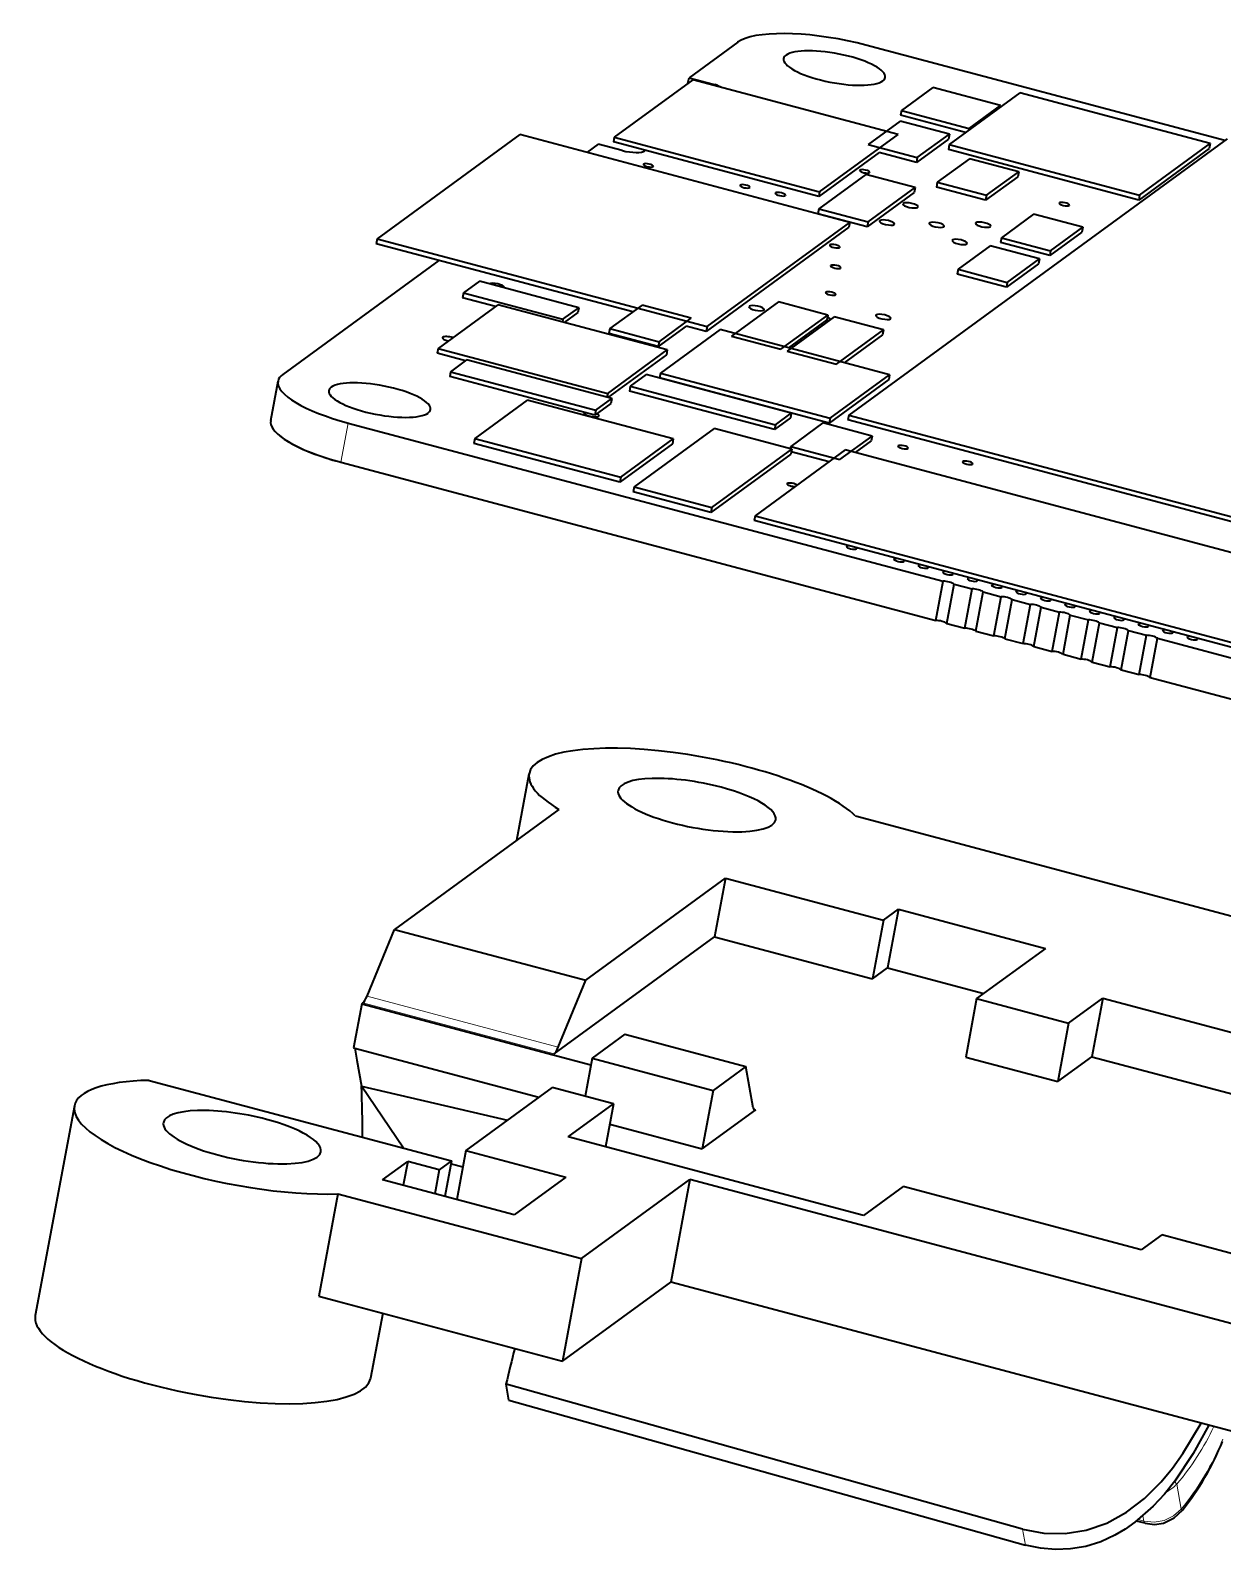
# Model space of a CAD drawing. Extents: x 284 to 1097, y 96 to 774.
# Drawn here: x 857.14 to 880.21, y 744.76 to 774.13 of the extents above; entities that cross this region are included whole.
import ezdxf

# ---------------------------------------------------------------- set-up
doc = ezdxf.new("R2010")
doc.units = 0

msp = doc.modelspace()

# ---------------------------------------------------------------- linework, layer by layer
at = {"color": 7, "lineweight": 35, "ltscale": 0.029106}
msp.add_line((870.826, 773.903), (869.885, 773.217), dxfattribs=at)
at = {"color": 7, "lineweight": 35, "ltscale": 0.004267}
msp.add_line((873.305, 773.848), (873.14, 773.89), dxfattribs=at)
at = {"color": 7, "lineweight": 35, "ltscale": 0.179573}
msp.add_line((880.247, 772.003), (873.305, 773.848), dxfattribs=at)
at = {"color": 7, "lineweight": 35, "ltscale": 0.046945}
msp.add_line((869.956, 773.176), (868.439, 772.069), dxfattribs=at)
at = {"color": 7, "lineweight": 35, "ltscale": 0.002724}
msp.add_line((869.865, 773.11), (869.885, 773.217), dxfattribs=at)
at = {"color": 7, "lineweight": 35, "ltscale": 0.012112}
msp.add_line((869.885, 773.217), (870.353, 773.092), dxfattribs=at)
at = {"color": 7, "lineweight": 35, "ltscale": 0.102769}
msp.add_line((873.929, 772.12), (869.956, 773.176), dxfattribs=at)
at = {"color": 7, "lineweight": 35, "ltscale": 0.00052913}
msp.add_line((870.35, 773.072), (870.353, 773.092), dxfattribs=at)
at = {"color": 7, "lineweight": 35, "ltscale": 0.000768474}
msp.add_line((870.353, 773.092), (870.383, 773.084), dxfattribs=at)
at = {"color": 7, "lineweight": 35, "ltscale": 0.00050279}
msp.add_line((870.379, 773.064), (870.383, 773.084), dxfattribs=at)
at = {"color": 7, "lineweight": 35, "ltscale": 0.018778}
for p, q in [((874.601, 773.029), (873.994, 772.586)), ((875.305, 772.237), (875.912, 772.68))]:
    msp.add_line(p, q, dxfattribs=at)
at = {"color": 7, "lineweight": 35, "ltscale": 0.033916}
for p, q in [((875.912, 772.68), (874.601, 773.029)), ((873.994, 772.586), (875.305, 772.237))]:
    msp.add_line(p, q, dxfattribs=at)
at = {"color": 7, "lineweight": 35, "ltscale": 0.04225}
msp.add_line((876.284, 772.923), (874.919, 771.926), dxfattribs=at)
at = {"color": 7, "lineweight": 35, "ltscale": 0.095252}
msp.add_line((879.966, 771.944), (876.284, 772.923), dxfattribs=at)
at = {"color": 7, "lineweight": 35, "ltscale": 0.002398}
for p, q in [((873.994, 772.586), (873.976, 772.492)), ((868.439, 772.069), (868.422, 771.975)), ((874.921, 772.127), (874.904, 772.032)), ((874.919, 771.926), (874.901, 771.832)), ((879.966, 771.944), (879.949, 771.849)), ((874.299, 771.673), (874.282, 771.578)), ((876.262, 771.399), (876.244, 771.304)), ((874.688, 771.198), (874.67, 771.103)), ((872.412, 771.013), (872.395, 770.919)), ((874.258, 771.093), (874.241, 770.998)), ((875.64, 770.945), (875.622, 770.85)), ((878.601, 770.947), (878.584, 770.853)), ((872.397, 770.682), (872.379, 770.588)), ((872.995, 770.421), (872.977, 770.326)), ((877.501, 770.326), (877.483, 770.232)), ((875.927, 770.125), (875.909, 770.031)), ((876.664, 769.715), (876.646, 769.621)), ((876.879, 769.872), (876.861, 769.778)), ((875.089, 769.514), (875.072, 769.42)), ((865.524, 769.057), (865.506, 768.963)), ((876.042, 769.261), (876.024, 769.167)), ((867.753, 768.771), (867.735, 768.677)), ((872.57, 768.629), (872.553, 768.535)), ((868.355, 768.366), (868.337, 768.271)), ((870.233, 768.405), (870.216, 768.311)), ((873.647, 768.343), (873.63, 768.249)), ((865.031, 767.985), (865.014, 767.891)), ((869.307, 768.112), (869.289, 768.018)), ((869.465, 767.954), (869.447, 767.86)), ((865.274, 767.534), (865.256, 767.44)), ((869.332, 767.506), (869.315, 767.412)), ((868.389, 767.013), (868.371, 766.919)), ((868.748, 767.254), (868.731, 767.16)), ((868.081, 766.788), (868.063, 766.694)), ((871.863, 766.733), (871.846, 766.639)), ((872.977, 766.696), (872.96, 766.602)), ((871.555, 766.508), (871.537, 766.414)), ((869.581, 766.233), (869.563, 766.139)), ((871.871, 766.037), (871.854, 765.942)), ((868.823, 765.307), (868.805, 765.212)), ((870.324, 764.907), (870.307, 764.813))]:
    msp.add_line(p, q, dxfattribs=at)
at = {"color": 7, "lineweight": 35, "ltscale": 0.000866103}
msp.add_line((875.912, 772.68), (875.905, 772.646), dxfattribs=at)
at = {"color": 7, "lineweight": 35, "ltscale": 0.019256}
for p, q in [((873.969, 772.38), (873.347, 771.926)), ((874.299, 771.673), (874.921, 772.127)), ((875.31, 771.652), (874.688, 771.198)), ((875.64, 770.945), (876.262, 771.399)), ((876.042, 769.261), (876.664, 769.715)), ((868.977, 768.82), (868.355, 768.366)), ((869.307, 768.112), (869.929, 768.567))]:
    msp.add_line(p, q, dxfattribs=at)
at = {"color": 7, "lineweight": 35, "ltscale": 0.024632}
for p, q in [((874.921, 772.127), (873.969, 772.38)), ((873.347, 771.926), (874.299, 771.673)), ((876.262, 771.399), (875.31, 771.652)), ((874.258, 771.093), (873.306, 771.346)), ((875.622, 770.85), (874.67, 771.103)), ((874.688, 771.198), (875.64, 770.945)), ((873.332, 770.335), (872.379, 770.588)), ((872.397, 770.682), (873.349, 770.429)), ((877.501, 770.326), (876.549, 770.579)), ((876.861, 769.778), (875.909, 770.031)), ((875.927, 770.125), (876.879, 769.872)), ((876.024, 769.167), (875.072, 769.42)), ((875.089, 769.514), (876.042, 769.261)), ((869.929, 768.567), (868.977, 768.82)), ((872.57, 768.629), (871.618, 768.883)), ((873.647, 768.343), (872.695, 768.596)), ((869.289, 768.018), (868.337, 768.271)), ((868.355, 768.366), (869.307, 768.112)), ((870.709, 768.219), (871.661, 767.966)), ((871.786, 767.933), (872.738, 767.68)), ((873.427, 766.289), (872.475, 766.542))]:
    msp.add_line(p, q, dxfattribs=at)
at = {"color": 7, "lineweight": 35, "ltscale": 0.032563}
msp.add_line((875.235, 772.157), (873.976, 772.492), dxfattribs=at)
at = {"color": 7, "lineweight": 35, "ltscale": 0.085469}
for p, q in [((866.614, 772.117), (863.853, 770.101)), ((872.977, 770.326), (870.216, 768.311)), ((870.233, 768.405), (872.995, 770.421))]:
    msp.add_line(p, q, dxfattribs=at)
at = {"color": 7, "lineweight": 35, "ltscale": 0.165058}
for p, q in [((872.995, 770.421), (866.614, 772.117)), ((863.853, 770.101), (870.233, 768.405))]:
    msp.add_line(p, q, dxfattribs=at)
at = {"color": 7, "lineweight": 35, "ltscale": 0.102768}
for p, q in [((868.439, 772.069), (872.412, 771.013)), ((872.395, 770.919), (868.422, 771.975))]:
    msp.add_line(p, q, dxfattribs=at)
at = {"color": 7, "lineweight": 35, "ltscale": 0.046944}
msp.add_line((872.412, 771.013), (873.929, 772.12), dxfattribs=at)
at = {"color": 7, "lineweight": 35, "ltscale": 0.226525}
msp.add_line((880.296, 772.038), (872.977, 766.696), dxfattribs=at)
at = {"color": 7, "lineweight": 35, "ltscale": 0.019255}
for p, q in [((874.904, 772.032), (874.282, 771.578)), ((876.244, 771.304), (875.622, 770.85)), ((877.483, 770.232), (876.861, 769.778)), ((876.879, 769.872), (877.501, 770.326)), ((875.712, 769.968), (875.089, 769.514)), ((876.646, 769.621), (876.024, 769.167)), ((872.475, 766.542), (871.853, 766.088))]:
    msp.add_line(p, q, dxfattribs=at)
at = {"color": 7, "lineweight": 35, "ltscale": 0.000864603}
msp.add_line((875.305, 772.237), (875.299, 772.203), dxfattribs=at)
at = {"color": 7, "lineweight": 35, "ltscale": 0.006767}
msp.add_line((868.126, 771.933), (867.907, 771.773), dxfattribs=at)
at = {"color": 7, "lineweight": 35, "ltscale": 0.012113}
msp.add_line((868.594, 771.808), (868.126, 771.933), dxfattribs=at)
at = {"color": 7, "lineweight": 35, "ltscale": 0.000296213}
msp.add_line((869.043, 771.81), (869.034, 771.802), dxfattribs=at)
at = {"color": 7, "lineweight": 35, "ltscale": 0.036096}
msp.add_line((873.561, 771.77), (872.395, 770.919), dxfattribs=at)
at = {"color": 7, "lineweight": 35, "ltscale": 0.018647}
msp.add_line((874.282, 771.578), (873.561, 771.77), dxfattribs=at)
at = {"color": 7, "lineweight": 35, "ltscale": 0.095253}
msp.add_line((878.584, 770.853), (874.901, 771.832), dxfattribs=at)
at = {"color": 7, "lineweight": 35, "ltscale": 0.095254}
msp.add_line((874.919, 771.926), (878.601, 770.947), dxfattribs=at)
at = {"color": 7, "lineweight": 35, "ltscale": 0.042251}
msp.add_line((879.949, 771.849), (878.584, 770.853), dxfattribs=at)
at = {"color": 7, "lineweight": 35, "ltscale": 0.042249}
msp.add_line((878.601, 770.947), (879.966, 771.944), dxfattribs=at)
at = {"color": 7, "lineweight": 35, "ltscale": 0.000200263}
for p, q in [((869, 771.542), (869.004, 771.548)), ((873.381, 771.389), (873.377, 771.383)), ((871.067, 771.098), (871.062, 771.092)), ((871.556, 770.983), (871.56, 770.989)), ((871.752, 770.946), (871.748, 770.94)), ((877.241, 770.756), (877.236, 770.749)), ((872.821, 769.544), (872.817, 769.538)), ((872.528, 769.063), (872.533, 769.069)), ((871.781, 765.365), (871.785, 765.372)), ((873.127, 764.116), (873.123, 764.11)), ((873.849, 763.909), (873.854, 763.915)), ((874.046, 763.872), (874.041, 763.866)), ((874.519, 763.746), (874.514, 763.74)), ((875.267, 763.532), (875.272, 763.538)), ((875.74, 763.406), (875.745, 763.413)), ((875.937, 763.369), (875.932, 763.363)), ((876.213, 763.28), (876.218, 763.287)), ((876.409, 763.244), (876.405, 763.237)), ((877.158, 763.029), (877.163, 763.036)), ((877.355, 762.992), (877.35, 762.986)), ((877.631, 762.903), (877.636, 762.91)), ((878.3, 762.741), (878.296, 762.734)), ((879.049, 762.526), (879.054, 762.533)), ((879.246, 762.49), (879.241, 762.483)), ((879.522, 762.401), (879.527, 762.407))]:
    msp.add_line(p, q, dxfattribs=at)
at = {"color": 7, "lineweight": 35, "ltscale": 0.00020115}
for p, q in [((869.196, 771.505), (869.192, 771.498)), ((873.185, 771.426), (873.189, 771.432)), ((872.607, 769.978), (872.612, 769.985)), ((872.804, 769.942), (872.799, 769.935)), ((872.625, 769.581), (872.629, 769.588)), ((872.725, 769.026), (872.72, 769.02)), ((873.928, 766.093), (873.932, 766.1)), ((875.175, 765.792), (875.18, 765.798)), ((875.372, 765.755), (875.367, 765.748)), ((872.931, 764.153), (872.935, 764.16)), ((874.795, 763.657), (874.799, 763.664)), ((874.991, 763.621), (874.987, 763.614)), ((876.882, 763.118), (876.878, 763.112)), ((878.104, 762.778), (878.109, 762.784)), ((878.773, 762.615), (878.768, 762.609))]:
    msp.add_line(p, q, dxfattribs=at)
at = {"color": 7, "lineweight": 35, "ltscale": 0.000201508}
for p, q in [((870.87, 771.135), (870.875, 771.142)), ((877.044, 770.792), (877.049, 770.799)), ((874.124, 766.056), (874.12, 766.05)), ((874.322, 763.783), (874.327, 763.79)), ((877.828, 762.867), (877.823, 762.86)), ((879.719, 762.364), (879.714, 762.357))]:
    msp.add_line(p, q, dxfattribs=at)
at = {"color": 7, "lineweight": 35, "ltscale": 0.028137}
for p, q in [((873.306, 771.346), (872.397, 770.682)), ((873.349, 770.429), (874.258, 771.093)), ((871.618, 768.883), (870.709, 768.219)), ((872.695, 768.596), (871.786, 767.933)), ((872.738, 767.68), (873.647, 768.343))]:
    msp.add_line(p, q, dxfattribs=at)
at = {"color": 7, "lineweight": 35, "ltscale": 0.028136}
for p, q in [((874.241, 770.998), (873.332, 770.335)), ((871.661, 767.966), (872.57, 768.629))]:
    msp.add_line(p, q, dxfattribs=at)
at = {"color": 7, "lineweight": 35, "ltscale": 0.019254}
for p, q in [((876.549, 770.579), (875.927, 770.125)), ((872.805, 765.835), (873.427, 766.289))]:
    msp.add_line(p, q, dxfattribs=at)
at = {"color": 7, "lineweight": 35, "ltscale": 0.002397}
for p, q in [((873.349, 770.429), (873.332, 770.335)), ((863.853, 770.101), (863.835, 770.007)), ((873.766, 767.475), (873.748, 767.381)), ((872.613, 766.634), (872.595, 766.54)), ((865.741, 766.243), (865.723, 766.148)), ((873.427, 766.289), (873.409, 766.195)), ((868.565, 765.492), (868.547, 765.398)), ((871.163, 764.749), (871.146, 764.655))]:
    msp.add_line(p, q, dxfattribs=at)
at = {"color": 7, "lineweight": 35, "ltscale": 0.12834}
msp.add_line((868.796, 768.688), (863.835, 770.007), dxfattribs=at)
at = {"color": 7, "lineweight": 35, "ltscale": 0.024634}
for p, q in [((876.664, 769.715), (875.712, 769.968)), ((871.853, 766.088), (872.805, 765.835))]:
    msp.add_line(p, q, dxfattribs=at)
at = {"color": 7, "lineweight": 35, "ltscale": 0.093404}
msp.add_line((865.046, 769.685), (862.029, 767.482), dxfattribs=at)
at = {"color": 7, "lineweight": 35, "ltscale": 0.009545}
msp.add_line((865.832, 769.282), (865.524, 769.057), dxfattribs=at)
at = {"color": 7, "lineweight": 35, "ltscale": 0.04968}
msp.add_line((865.524, 769.057), (867.444, 768.546), dxfattribs=at)
at = {"color": 7, "lineweight": 35, "ltscale": 0.049681}
msp.add_line((867.753, 768.771), (865.832, 769.282), dxfattribs=at)
at = {"color": 7, "lineweight": 35, "ltscale": 0.03568}
for p, q in [((866.184, 768.827), (865.031, 767.985)), ((868.312, 767.113), (869.465, 767.954)), ((872.613, 766.634), (873.766, 767.475))]:
    msp.add_line(p, q, dxfattribs=at)
at = {"color": 7, "lineweight": 35, "ltscale": 0.016387}
msp.add_line((866.14, 768.794), (865.506, 768.963), dxfattribs=at)
at = {"color": 7, "lineweight": 35, "ltscale": 0.084865}
for p, q in [((869.465, 767.954), (866.184, 768.827)), ((865.031, 767.985), (868.312, 767.113)), ((869.332, 767.506), (872.613, 766.634))]:
    msp.add_line(p, q, dxfattribs=at)
at = {"color": 7, "lineweight": 35, "ltscale": 0.009548}
for p, q in [((867.444, 768.546), (867.753, 768.771)), ((868.371, 766.919), (868.063, 766.694))]:
    msp.add_line(p, q, dxfattribs=at)
at = {"color": 7, "lineweight": 35, "ltscale": 0.001328}
msp.add_line((867.444, 768.546), (867.435, 768.494), dxfattribs=at)
at = {"color": 7, "lineweight": 35, "ltscale": 0.008175}
msp.add_line((867.735, 768.677), (867.471, 768.484), dxfattribs=at)
at = {"color": 7, "lineweight": 35, "ltscale": 0.022915}
for p, q in [((872.553, 768.535), (871.812, 767.995)), ((873.63, 768.249), (872.889, 767.708))]:
    msp.add_line(p, q, dxfattribs=at)
at = {"color": 7, "lineweight": 35, "ltscale": 0.016747}
msp.add_line((869.83, 768.413), (869.289, 768.018), dxfattribs=at)
at = {"color": 7, "lineweight": 35, "ltscale": 0.035679}
for p, q in [((870.485, 768.348), (869.332, 767.506)), ((873.748, 767.381), (872.595, 766.54))]:
    msp.add_line(p, q, dxfattribs=at)
at = {"color": 7, "lineweight": 35, "ltscale": 0.009972}
msp.add_line((870.216, 768.311), (869.83, 768.413), dxfattribs=at)
at = {"color": 7, "lineweight": 35, "ltscale": 0.084867}
for p, q in [((873.766, 767.475), (870.485, 768.348)), ((872.595, 766.54), (869.315, 767.412))]:
    msp.add_line(p, q, dxfattribs=at)
at = {"color": 7, "lineweight": 35, "ltscale": 0.014193}
msp.add_line((865.562, 767.745), (865.014, 767.891), dxfattribs=at)
at = {"color": 7, "lineweight": 35, "ltscale": 0.009546}
for p, q in [((865.582, 767.76), (865.274, 767.534)), ((868.081, 766.788), (868.389, 767.013)), ((871.555, 766.508), (871.863, 766.733)), ((871.846, 766.639), (871.537, 766.414))]:
    msp.add_line(p, q, dxfattribs=at)
at = {"color": 7, "lineweight": 35, "ltscale": 0.072599}
for p, q in [((868.389, 767.013), (865.582, 767.76)), ((865.274, 767.534), (868.081, 766.788)), ((871.537, 766.414), (868.731, 767.16)), ((868.748, 767.254), (871.555, 766.508))]:
    msp.add_line(p, q, dxfattribs=at)
at = {"color": 7, "lineweight": 35, "ltscale": 0.035058}
msp.add_line((869.447, 767.86), (868.315, 767.033), dxfattribs=at)
at = {"color": 7, "lineweight": 35, "ltscale": 0.019302}
for p, q in [((861.794, 766.592), (861.936, 767.351)), ((875.222, 762.574), (875.364, 763.333)), ((875.433, 762.518), (875.575, 763.277)), ((876.346, 762.275), (876.487, 763.034)), ((876.557, 762.219), (876.699, 762.978)), ((877.469, 761.976), (877.611, 762.735)), ((878.031, 761.827), (878.173, 762.586)), ((878.242, 761.771), (878.384, 762.53))]:
    msp.add_line(p, q, dxfattribs=at)
at = {"color": 7, "lineweight": 35, "ltscale": 0.072597}
for p, q in [((868.063, 766.694), (865.256, 767.44)), ((871.863, 766.733), (869.057, 767.479))]:
    msp.add_line(p, q, dxfattribs=at)
at = {"color": 7, "lineweight": 35, "ltscale": 0.009547}
msp.add_line((869.057, 767.479), (868.748, 767.254), dxfattribs=at)
at = {"color": 7, "lineweight": 35, "ltscale": 0.001914}
msp.add_line((868.312, 767.113), (868.298, 767.038), dxfattribs=at)
at = {"color": 7, "lineweight": 35, "ltscale": 0.031434}
msp.add_line((866.756, 766.984), (865.741, 766.243), dxfattribs=at)
at = {"color": 7, "lineweight": 35, "ltscale": 0.073064}
msp.add_line((869.581, 766.233), (866.756, 766.984), dxfattribs=at)
at = {"color": 7, "lineweight": 35, "ltscale": 0.411829}
for p, q in [((872.977, 766.696), (888.897, 762.464)), ((888.88, 762.369), (872.96, 766.602))]:
    msp.add_line(p, q, dxfattribs=at)
at = {"color": 7, "lineweight": 13, "ltscale": 0.019302}
msp.add_line((863.153, 765.782), (863.295, 766.541), dxfattribs=at)
at = {"color": 7, "lineweight": 35, "ltscale": 0.297661}
for p, q in [((863.295, 766.541), (874.802, 763.482)), ((878.946, 762.38), (890.453, 759.321)), ((878.804, 761.621), (890.311, 758.562)), ((878.804, 761.621), (890.311, 758.562))]:
    msp.add_line(p, q, dxfattribs=at)
at = {"color": 7, "lineweight": 35, "ltscale": 0.047883}
for p, q in [((870.37, 766.436), (868.823, 765.307)), ((871.854, 765.942), (870.307, 764.813))]:
    msp.add_line(p, q, dxfattribs=at)
at = {"color": 7, "lineweight": 35, "ltscale": 0.038838}
for p, q in [((871.871, 766.037), (870.37, 766.436)), ((870.307, 764.813), (868.805, 765.212))]:
    msp.add_line(p, q, dxfattribs=at)
at = {"color": 7, "lineweight": 35, "ltscale": 0.073063}
for p, q in [((868.547, 765.398), (865.723, 766.148)), ((865.741, 766.243), (868.565, 765.492))]:
    msp.add_line(p, q, dxfattribs=at)
at = {"color": 7, "lineweight": 35, "ltscale": 0.031433}
msp.add_line((869.563, 766.139), (868.547, 765.398), dxfattribs=at)
at = {"color": 7, "lineweight": 35, "ltscale": 0.031435}
msp.add_line((868.565, 765.492), (869.581, 766.233), dxfattribs=at)
at = {"color": 7, "lineweight": 35, "ltscale": 0.009614}
msp.add_line((873.409, 766.195), (873.099, 765.968), dxfattribs=at)
at = {"color": 7, "lineweight": 35, "ltscale": 0.047882}
msp.add_line((870.324, 764.907), (871.871, 766.037), dxfattribs=at)
at = {"color": 7, "lineweight": 35, "ltscale": 0.053883}
msp.add_line((872.904, 766.02), (871.163, 764.749), dxfattribs=at)
at = {"color": 7, "lineweight": 35, "ltscale": 0.001132}
msp.add_line((871.853, 766.088), (871.844, 766.044), dxfattribs=at)
at = {"color": 7, "lineweight": 35, "ltscale": 0.018904}
msp.add_line((872.593, 765.793), (871.862, 765.987), dxfattribs=at)
at = {"color": 7, "lineweight": 35, "ltscale": 0.307029}
for p, q in [((884.773, 762.864), (872.904, 766.02)), ((871.163, 764.749), (883.032, 761.594))]:
    msp.add_line(p, q, dxfattribs=at)
at = {"color": 7, "lineweight": 35, "ltscale": 0.29766}
msp.add_line((863.153, 765.782), (874.66, 762.723), dxfattribs=at)
msp.add_line((863.153, 765.782), (874.66, 762.723), dxfattribs=at)
at = {"color": 7, "lineweight": 35, "ltscale": 0.038839}
msp.add_line((868.823, 765.307), (870.324, 764.907), dxfattribs=at)
at = {"color": 7, "lineweight": 35, "ltscale": 0.307028}
msp.add_line((883.015, 761.499), (871.146, 764.655), dxfattribs=at)
at = {"color": 7, "lineweight": 35, "ltscale": 0.019304}
for p, q in [((874.66, 762.723), (874.802, 763.482)), ((874.871, 762.667), (875.013, 763.426)), ((875.784, 762.424), (875.925, 763.183)), ((875.995, 762.368), (876.137, 763.127)), ((876.907, 762.126), (877.049, 762.885)), ((877.119, 762.069), (877.26, 762.828)), ((877.681, 761.92), (877.822, 762.679)), ((878.593, 761.677), (878.735, 762.436)), ((878.804, 761.621), (878.946, 762.38))]:
    msp.add_line(p, q, dxfattribs=at)
at = {"color": 7, "lineweight": 35, "ltscale": 0.00020239}
for p, q in [((875.464, 763.495), (875.459, 763.489)), ((876.686, 763.155), (876.69, 763.161)), ((878.577, 762.652), (878.581, 762.659))]:
    msp.add_line(p, q, dxfattribs=at)
at = {"color": 7, "lineweight": 35, "ltscale": 0.009071}
for p, q in [((875.013, 763.426), (875.364, 763.333)), ((875.575, 763.277), (875.925, 763.183)), ((876.137, 763.127), (876.487, 763.034)), ((876.699, 762.978), (877.049, 762.885)), ((874.871, 762.667), (875.222, 762.574)), ((874.871, 762.667), (875.222, 762.574)), ((877.26, 762.828), (877.611, 762.735)), ((877.822, 762.679), (878.173, 762.586)), ((875.433, 762.518), (875.784, 762.424)), ((875.433, 762.518), (875.784, 762.424)), ((875.995, 762.368), (876.346, 762.275)), ((875.995, 762.368), (876.346, 762.275)), ((878.384, 762.53), (878.735, 762.436)), ((876.557, 762.219), (876.907, 762.126)), ((876.557, 762.219), (876.907, 762.126)), ((877.119, 762.069), (877.469, 761.976)), ((877.119, 762.069), (877.469, 761.976)), ((877.681, 761.92), (878.031, 761.827)), ((877.681, 761.92), (878.031, 761.827)), ((878.242, 761.771), (878.593, 761.677)), ((878.242, 761.771), (878.593, 761.677))]:
    msp.add_line(p, q, dxfattribs=at)
at = {"color": 7, "lineweight": 35, "ltscale": 0.032641}
msp.add_line((866.554, 758.477), (866.793, 759.76), dxfattribs=at)
at = {"color": 7, "lineweight": 35, "ltscale": 0.098365}
msp.add_line((867.368, 759.071), (864.19, 756.751), dxfattribs=at)
at = {"color": 7, "lineweight": 35}
msp.add_line((873.102, 758.944), (895.344, 753.03), dxfattribs=at)
at = {"color": 7, "lineweight": 35, "ltscale": 0.083655}
msp.add_line((867.889, 755.768), (870.592, 757.741), dxfattribs=at)
at = {"color": 7, "lineweight": 35, "ltscale": 0.028774}
for p, q in [((870.592, 757.741), (870.381, 756.609)), ((873.646, 756.929), (873.435, 755.797)), ((877.889, 755.42), (877.678, 754.289)), ((877.228, 754.937), (877.016, 753.806)), ((870.352, 753.638), (870.14, 752.506))]:
    msp.add_line(p, q, dxfattribs=at)
at = {"color": 7, "lineweight": 35, "ltscale": 0.079014}
msp.add_line((870.592, 757.741), (873.646, 756.929), dxfattribs=at)
at = {"color": 7, "lineweight": 35, "ltscale": 0.008919}
msp.add_line((873.646, 756.929), (873.935, 757.139), dxfattribs=at)
at = {"color": 7, "lineweight": 35, "ltscale": 0.028776}
for p, q in [((873.935, 757.139), (873.723, 756.008)), ((875.448, 755.411), (875.237, 754.279))]:
    msp.add_line(p, q, dxfattribs=at)
at = {"color": 7, "lineweight": 35, "ltscale": 0.073606}
msp.add_line((873.935, 757.139), (876.78, 756.383), dxfattribs=at)
at = {"color": 7, "lineweight": 35, "ltscale": 0.035008}
msp.add_line((863.657, 755.457), (864.19, 756.751), dxfattribs=at)
at = {"color": 7, "lineweight": 35, "ltscale": 0.09569}
for p, q in [((864.19, 756.751), (867.889, 755.768)), ((863.555, 755.31), (867.254, 754.327))]:
    msp.add_line(p, q, dxfattribs=at)
at = {"color": 7, "lineweight": 35, "ltscale": 0.096089}
msp.add_line((867.276, 754.343), (870.381, 756.609), dxfattribs=at)
at = {"color": 7, "lineweight": 35, "ltscale": 0.079012}
msp.add_line((870.381, 756.609), (873.435, 755.797), dxfattribs=at)
at = {"color": 7, "lineweight": 35, "ltscale": 0.041217}
msp.add_line((876.78, 756.383), (875.448, 755.411), dxfattribs=at)
at = {"color": 7, "lineweight": 35, "ltscale": 0.00892}
msp.add_line((873.435, 755.797), (873.723, 756.008), dxfattribs=at)
at = {"color": 7, "lineweight": 35, "ltscale": 0.048219}
msp.add_line((873.723, 756.008), (875.587, 755.512), dxfattribs=at)
at = {"color": 7, "lineweight": 35, "ltscale": 0.035007}
msp.add_line((867.356, 754.473), (867.889, 755.768), dxfattribs=at)
at = {"color": 7, "lineweight": 35, "ltscale": 0.021581}
msp.add_line((863.555, 755.31), (863.396, 754.462), dxfattribs=at)
at = {"color": 7, "lineweight": 35, "ltscale": 0.000696781}
msp.add_line((863.555, 755.31), (863.577, 755.327), dxfattribs=at)
at = {"color": 7, "lineweight": 13, "ltscale": 0.095688}
msp.add_line((863.577, 755.327), (867.276, 754.343), dxfattribs=at)
at = {"color": 7, "lineweight": 13, "ltscale": 0.09569}
msp.add_line((863.657, 755.457), (867.356, 754.473), dxfattribs=at)
at = {"color": 7, "lineweight": 35, "ltscale": 0.046028}
msp.add_line((875.448, 755.411), (877.228, 754.937), dxfattribs=at)
at = {"color": 7, "lineweight": 35, "ltscale": 0.020468}
msp.add_line((877.228, 754.937), (877.889, 755.42), dxfattribs=at)
at = {"color": 7, "lineweight": 35, "ltscale": 0.160816}
msp.add_line((877.889, 755.42), (884.106, 753.767), dxfattribs=at)
at = {"color": 7, "lineweight": 35, "ltscale": 0.019604}
msp.add_line((868.645, 754.722), (868.012, 754.26), dxfattribs=at)
at = {"color": 7, "lineweight": 35, "ltscale": 0.06053}
msp.add_line((868.645, 754.722), (870.985, 754.1), dxfattribs=at)
at = {"color": 7, "lineweight": 35, "ltscale": 0.092763}
msp.add_line((863.396, 754.462), (866.982, 753.508), dxfattribs=at)
at = {"color": 7, "lineweight": 35, "ltscale": 0.005897}
msp.add_line((863.42, 754.455), (863.461, 754.223), dxfattribs=at)
at = {"color": 7, "lineweight": 35, "ltscale": 0.012856}
msp.add_line((863.461, 754.223), (863.55, 753.717), dxfattribs=at)
at = {"color": 7, "lineweight": 35, "ltscale": 0.018986}
msp.add_line((867.254, 754.327), (867.988, 754.132), dxfattribs=at)
at = {"color": 7, "lineweight": 35, "ltscale": 0.018678}
msp.add_line((868.012, 754.26), (867.875, 753.525), dxfattribs=at)
at = {"color": 7, "lineweight": 35, "ltscale": 0.060528}
msp.add_line((868.012, 754.26), (870.352, 753.638), dxfattribs=at)
at = {"color": 7, "lineweight": 35, "ltscale": 0.019605}
msp.add_line((870.985, 754.1), (870.352, 753.638), dxfattribs=at)
at = {"color": 7, "lineweight": 35, "ltscale": 0.020367}
msp.add_line((871.127, 753.298), (870.985, 754.1), dxfattribs=at)
at = {"color": 7, "lineweight": 35, "ltscale": 0.046027}
msp.add_line((875.237, 754.279), (877.016, 753.806), dxfattribs=at)
at = {"color": 7, "lineweight": 35, "ltscale": 0.020467}
msp.add_line((877.016, 753.806), (877.678, 754.289), dxfattribs=at)
at = {"color": 7, "lineweight": 35, "ltscale": 0.135432}
msp.add_line((877.678, 754.289), (882.913, 752.897), dxfattribs=at)
at = {"color": 7, "lineweight": 35, "ltscale": 0.151384}
msp.add_line((859.441, 753.831), (865.293, 752.275), dxfattribs=at)
at = {"color": 7, "lineweight": 35, "ltscale": 0.072431}
msp.add_line((863.55, 753.717), (866.373, 753.064), dxfattribs=at)
at = {"color": 7, "lineweight": 35, "ltscale": 0.036072}
msp.add_line((864.361, 752.523), (863.55, 753.717), dxfattribs=at)
at = {"color": 7, "lineweight": 35, "ltscale": 0.051668}
msp.add_line((867.238, 753.695), (865.568, 752.476), dxfattribs=at)
at = {"color": 7, "lineweight": 35, "ltscale": 0.030733}
msp.add_line((868.426, 753.379), (867.238, 753.695), dxfattribs=at)
at = {"color": 7, "lineweight": 35, "ltscale": 0.10311}
msp.add_line((857.997, 753.339), (857.24, 749.285), dxfattribs=at)
at = {"color": 7, "lineweight": 35, "ltscale": 0.027135}
msp.add_line((867.549, 752.739), (868.426, 753.379), dxfattribs=at)
at = {"color": 7, "lineweight": 35, "ltscale": 0.021151}
msp.add_line((868.426, 753.379), (868.27, 752.547), dxfattribs=at)
at = {"color": 7, "lineweight": 35, "ltscale": 0.032038}
msp.add_line((870.14, 752.506), (871.175, 753.262), dxfattribs=at)
at = {"color": 7, "lineweight": 13, "ltscale": 0.001081}
msp.add_line((871.134, 753.273), (871.175, 753.262), dxfattribs=at)
at = {"color": 7, "lineweight": 35, "ltscale": 0.046274}
msp.add_line((868.352, 752.982), (870.14, 752.506), dxfattribs=at)
at = {"color": 7, "lineweight": 35, "ltscale": 0.147736}
msp.add_line((873.26, 751.221), (867.549, 752.739), dxfattribs=at)
at = {"color": 7, "lineweight": 35, "ltscale": 0.024128}
msp.add_line((865.568, 752.476), (865.391, 751.528), dxfattribs=at)
at = {"color": 7, "lineweight": 35, "ltscale": 0.050035}
msp.add_line((865.568, 752.476), (867.503, 751.962), dxfattribs=at)
at = {"color": 7, "lineweight": 35, "ltscale": 0.01507}
msp.add_line((863.958, 751.908), (864.445, 752.264), dxfattribs=at)
at = {"color": 7, "lineweight": 35, "ltscale": 0.011748}
msp.add_line((864.445, 752.264), (864.359, 751.802), dxfattribs=at)
at = {"color": 7, "lineweight": 35, "ltscale": 0.01578}
msp.add_line((865.055, 752.102), (864.445, 752.264), dxfattribs=at)
at = {"color": 7, "lineweight": 35, "ltscale": 0.011746}
msp.add_line((865.055, 752.102), (864.969, 751.64), dxfattribs=at)
at = {"color": 7, "lineweight": 35, "ltscale": 0.007357}
msp.add_line((865.293, 752.275), (865.055, 752.102), dxfattribs=at)
at = {"color": 7, "lineweight": 35, "ltscale": 0.017481}
msp.add_line((865.293, 752.275), (865.164, 751.588), dxfattribs=at)
at = {"color": 7, "lineweight": 35, "ltscale": 0.005866}
msp.add_line((865.282, 752.219), (865.509, 752.159), dxfattribs=at)
at = {"color": 7, "lineweight": 35, "ltscale": 0.065816}
msp.add_line((866.502, 751.232), (863.958, 751.908), dxfattribs=at)
at = {"color": 7, "lineweight": 35, "ltscale": 0.030954}
msp.add_line((867.503, 751.962), (866.502, 751.232), dxfattribs=at)
at = {"color": 7, "lineweight": 35, "ltscale": 0.064817}
msp.add_line((867.805, 750.384), (869.9, 751.912), dxfattribs=at)
at = {"color": 7, "lineweight": 35, "ltscale": 0.050355}
for p, q in [((869.9, 751.912), (869.53, 749.932)), ((863.092, 751.637), (862.722, 749.657))]:
    msp.add_line(p, q, dxfattribs=at)
at = {"color": 7, "lineweight": 35, "ltscale": 0.331253}
msp.add_line((882.705, 748.508), (869.9, 751.912), dxfattribs=at)
at = {"color": 7, "lineweight": 35, "ltscale": 0.02366}
msp.add_line((874.024, 751.779), (873.26, 751.221), dxfattribs=at)
at = {"color": 7, "lineweight": 35, "ltscale": 0.119149}
msp.add_line((878.63, 750.554), (874.024, 751.779), dxfattribs=at)
at = {"color": 7, "lineweight": 35, "ltscale": 0.121928}
msp.add_line((863.092, 751.637), (867.805, 750.384), dxfattribs=at)
at = {"color": 7, "lineweight": 35, "ltscale": 0.012298}
msp.add_line((879.028, 750.844), (878.63, 750.554), dxfattribs=at)
at = {"color": 7, "lineweight": 35, "ltscale": 0.044818}
msp.add_line((880.76, 750.383), (879.028, 750.844), dxfattribs=at)
at = {"color": 7, "lineweight": 35, "ltscale": 0.050357}
msp.add_line((867.805, 750.384), (867.436, 748.404), dxfattribs=at)
at = {"color": 7, "lineweight": 35, "ltscale": 0.009369}
msp.add_line((862.722, 749.657), (863.084, 749.561), dxfattribs=at)
at = {"color": 7, "lineweight": 35, "ltscale": 0.064818}
msp.add_line((867.436, 748.404), (869.53, 749.932), dxfattribs=at)
at = {"color": 7, "lineweight": 35, "ltscale": 0.286829}
msp.add_line((880.618, 746.984), (869.53, 749.932), dxfattribs=at)
at = {"color": 7, "lineweight": 35, "ltscale": 0.112559}
msp.add_line((863.084, 749.561), (867.436, 748.404), dxfattribs=at)
at = {"color": 7, "lineweight": 35, "ltscale": 0.031897}
msp.add_line((863.962, 749.327), (863.727, 748.073), dxfattribs=at)
at = {"color": 7, "lineweight": 35, "ltscale": 0.007846}
msp.add_line((866.399, 747.647), (866.345, 747.956), dxfattribs=at)
at = {"color": 7, "lineweight": 35, "ltscale": 0.259433}
msp.add_line((876.337, 745.156), (866.345, 747.956), dxfattribs=at)
at = {"color": 7, "lineweight": 35, "ltscale": 0.259431}
msp.add_line((866.399, 747.647), (876.391, 744.846), dxfattribs=at)
at = {"color": 7, "lineweight": 13, "ltscale": 0.001689}
msp.add_line((879.273, 746.074), (879.32, 746.026), dxfattribs=at)
at = {"color": 7, "lineweight": 13, "ltscale": 0.012398}
msp.add_line((879.32, 746.026), (879.406, 745.537), dxfattribs=at)
at = {"color": 7, "lineweight": 35, "ltscale": 0.004323}
msp.add_line((878.708, 745.266), (878.541, 745.311), dxfattribs=at)
at = {"color": 7, "lineweight": 13, "ltscale": 0.002798}
msp.add_line((878.684, 745.309), (878.576, 745.338), dxfattribs=at)
at = {"color": 7, "lineweight": 13, "ltscale": 0.00264}
msp.add_line((878.666, 745.413), (878.684, 745.309), dxfattribs=at)
at = {"color": 7, "lineweight": 13, "ltscale": 0.000680237}
msp.add_line((879.428, 745.521), (879.406, 745.537), dxfattribs=at)
at = {"color": 7, "lineweight": 13, "ltscale": 0.007899}
msp.add_line((876.392, 744.845), (876.337, 745.156), dxfattribs=at)
at = {"color": 7, "lineweight": 35, "ltscale": 2.66483e-05}
msp.add_line((876.392, 744.845), (876.391, 744.846), dxfattribs=at)
at = {"color": 7, "lineweight": 35}
for points in [[(876.337, 745.156), (876.745, 745.078), (877.159, 745.069), (877.569, 745.133), (877.966, 745.27), (878.346, 745.479), (878.697, 745.749), (879.016, 746.068), (879.235, 746.334), (879.438, 746.615), (879.794, 747.203)], [(879.938, 747.165), (879.635, 746.614), (879.279, 746.083), (879.079, 745.833), (878.863, 745.598), (878.511, 745.287), (878.322, 745.153), (878.124, 745.037), (877.848, 744.911), (877.561, 744.821), (877.266, 744.77), (876.974, 744.758), (876.681, 744.783), (876.392, 744.845)], [(878.708, 745.266), (878.888, 745.245), (879.062, 745.272), (879.267, 745.371), (879.428, 745.521)]]:
    msp.add_lwpolyline(points, dxfattribs=at)
at = {"color": 7, "lineweight": 13}
msp.add_lwpolyline([(878.684, 745.309), (878.88, 745.287), (879.076, 745.323), (879.255, 745.409), (879.406, 745.537)], dxfattribs=at)
at = {"color": 7, "lineweight": 35}
for centre, radius, start, end in [((871.82, 773.563), 0.108, 122.3391, 166.1185), ((873.577, 773.248), 0.108, 302.3391, 346.1185), ((874.038, 770.773), 0.0162, 122.3391, 166.1185), ((873.583, 770.44), 0.0162, 122.3391, 166.1185), ((874.544, 770.396), 0.0162, 122.3391, 166.1185), ((875.442, 770.399), 0.0162, 122.3391, 166.1185), ((874.987, 770.067), 0.0162, 122.3391, 166.1185), ((871.06, 768.785), 0.0162, 122.3391, 166.1185), ((872.552, 768.658), 0.134, 263.7714, 294.606), ((873.511, 768.617), 0.0162, 122.3391, 166.1185), ((865.13, 768.187), 0.0162, 122.3391, 166.1185), ((864.78, 766.827), 0.108, 302.3391, 346.1185), ((867.867, 766.734), 0.0162, 122.3391, 166.1185), ((872.97, 764.087), 0.0809, 85.4542, 115.6792), ((873.112, 764.116), 0.0156, 359.7744, 56.5598), ((873.889, 763.844), 0.0801, 85.6294, 115.8009), ((874.031, 763.872), 0.0155, 359.5784, 56.172), ((874.362, 763.717), 0.0809, 85.4604, 115.6831), ((874.503, 763.747), 0.0157, 359.799, 56.608), ((874.834, 763.591), 0.0812, 85.3952, 115.6426), ((874.976, 763.621), 0.0157, 359.8883, 56.7823), ((875.307, 763.466), 0.0802, 85.6169, 115.7932), ((875.449, 763.495), 0.0155, 359.5883, 56.1917), ((875.779, 763.341), 0.0799, 85.6829, 115.8338), ((875.921, 763.37), 0.0155, 359.5805, 56.176), ((876.253, 763.214), 0.0815, 85.3353, 115.6054), ((876.394, 763.244), 0.0158, 359.9855, 56.9709), ((876.725, 763.089), 0.0802, 85.6112, 115.7897), ((876.867, 763.118), 0.0155, 359.5417, 56.0987), ((877.197, 762.965), 0.0789, 85.8919, 115.9617), ((877.34, 762.993), 0.0151, 359.0416, 55.1258), ((877.67, 762.839), 0.0793, 85.8154, 115.915), ((877.813, 762.867), 0.0152, 359.2127, 55.432), ((878.143, 762.714), 0.0781, 86.0704, 116.0702), ((878.286, 762.741), 0.0149, 358.7687, 54.551), ((878.616, 762.588), 0.0786, 85.9686, 116.0084), ((878.758, 762.616), 0.015, 358.9181, 54.8672), ((879.088, 762.463), 0.0777, 86.1566, 116.1224), ((879.231, 762.49), 0.0148, 358.6366, 54.2682), ((879.561, 762.338), 0.0771, 86.3062, 116.2125), ((879.704, 762.364), 0.0147, 358.4226, 53.8028), ((834.012, 752.607), 29.559, 0.2438, 2.1514), ((875.05, 748.971), 5.575, 321.7611, 337.6515)]:
    msp.add_arc(centre, radius, start, end, dxfattribs=at)
at = {"color": 7, "lineweight": 13}
for centre, radius, start, end in [((875.672, 749.154), 4.807, 319.3864, 335.2132), ((875.203, 748.944), 5.411, 320.9746, 337.7008), ((878.759, 746.557), 0.773, 296.883, 316.5659)]:
    msp.add_arc(centre, radius, start, end, dxfattribs=at)
at = {"color": 7, "lineweight": 35}
for centre, major_axis, ratio, start_param, end_param in [((872.698, 773.405), (1.966, -0.367), 0.282878, 1.397587, 2.881117), ((872.698, 773.405), (0.983, -0.184), 0.282878, 0.000096, 2.881115), ((872.698, 773.405), (0.983, -0.184), 0.282878, 3.141689, 6.022707), ((870.216, 773.016), (-0.369, 0.069), 0.282878, 3.816948, 4.298072), ((868.684, 771.898), (-0.369, 0.069), 0.282878, 1.376855, 2.860386), ((869.098, 771.523), (0.0983, -0.0184), 0.282878, 3.141689, 6.022707), ((869.098, 771.523), (0.0983, -0.0184), 0.282878, 0.000096, 2.881115), ((873.283, 771.407), (0.0983, -0.0184), 0.282878, 3.141689, 6.022707), ((873.283, 771.407), (0.0983, -0.0184), 0.282878, 0.000096, 2.881115), ((870.968, 771.117), (0.0983, -0.0184), 0.282878, 3.141689, 6.022707), ((870.968, 771.117), (0.0983, -0.0184), 0.282878, 0.000096, 2.881115), ((871.654, 770.964), (0.0983, -0.0184), 0.282878, 3.141689, 6.022707), ((871.654, 770.964), (0.0983, -0.0184), 0.282878, 0.000096, 2.881115), ((877.142, 770.774), (0.0983, -0.0184), 0.282878, 0.000096, 2.881115), ((874.169, 770.749), (0.147, -0.028), 0.282878, 3.141689, 6.022707), ((874.169, 770.749), (-0.147, 0.028), 0.282878, 3.141689, 6.022707), ((874.169, 770.749), (-0.147, 0.028), 0.282878, 2.881115, 3.141689), ((877.142, 770.774), (0.0983, -0.0184), 0.282878, 3.141689, 6.022707), ((873.714, 770.417), (0.147, -0.028), 0.282878, 3.141689, 6.022707), ((873.714, 770.417), (-0.147, 0.028), 0.282878, 3.141689, 6.022707), ((873.714, 770.417), (-0.147, 0.028), 0.282878, 2.881115, 3.141689), ((874.676, 770.373), (0.147, -0.028), 0.282878, 3.141689, 6.022707), ((874.676, 770.373), (-0.147, 0.028), 0.282878, 3.141689, 6.022707), ((874.676, 770.373), (-0.147, 0.028), 0.282878, 2.881115, 3.141689), ((875.574, 770.375), (0.147, -0.028), 0.282878, 3.141689, 6.022707), ((875.574, 770.375), (-0.147, 0.028), 0.282878, 3.141689, 6.022707), ((875.574, 770.375), (-0.147, 0.028), 0.282878, 2.881115, 3.141689), ((872.705, 769.96), (0.0983, -0.0184), 0.282878, 3.141689, 6.022707), ((872.705, 769.96), (0.0983, -0.0184), 0.282878, 0.000096, 2.881115), ((875.119, 770.043), (0.147, -0.028), 0.282878, 3.141689, 6.022707), ((875.119, 770.043), (-0.147, 0.028), 0.282878, 3.141689, 6.022707), ((875.119, 770.043), (-0.147, 0.028), 0.282878, 2.881115, 3.141689), ((872.723, 769.563), (0.0983, -0.0184), 0.282878, 3.141689, 6.022707), ((872.723, 769.563), (0.0983, -0.0184), 0.282878, 0.000096, 2.881115), ((866.161, 769.193), (-0.147, 0.028), 0.282878, 3.141689, 6.022707), ((866.161, 769.193), (-0.147, 0.028), 0.282878, 2.881115, 3.141689), ((872.627, 769.045), (0.0983, -0.0184), 0.282878, 3.141689, 6.022707), ((872.627, 769.045), (0.0983, -0.0184), 0.282878, 0.000096, 2.881115), ((871.191, 768.762), (0.147, -0.028), 0.282878, 3.141689, 6.022707), ((871.191, 768.762), (-0.147, 0.028), 0.282878, 3.141689, 6.022707), ((871.191, 768.762), (-0.147, 0.028), 0.282878, 2.881115, 3.141689), ((872.467, 768.574), (-0.147, 0.028), 0.282878, 3.141689, 4.056526), ((872.467, 768.574), (-0.147, 0.028), 0.282878, 2.881115, 3.141689), ((873.643, 768.593), (0.147, -0.028), 0.282878, 3.141689, 6.022707), ((873.643, 768.593), (-0.147, 0.028), 0.282878, 3.141689, 6.022707), ((873.643, 768.593), (-0.147, 0.028), 0.282878, 2.881115, 3.141689), ((865.261, 768.163), (0.147, -0.028), 0.282878, 3.141689, 4.525811), ((865.261, 768.163), (-0.147, 0.028), 0.282878, 4.376487, 6.022707), ((863.902, 766.984), (1.966, -0.367), 0.282878, 3.141689, 4.451912), ((863.902, 766.984), (1.966, -0.367), 0.282878, 2.881114, 3.141689), ((863.902, 766.984), (0.983, -0.184), 0.282878, 0.000096, 2.881115), ((863.902, 766.984), (-0.983, 0.184), 0.282878, 0.000096, 2.881115), ((863.902, 766.984), (-0.983, 0.184), 0.282878, 6.022707, 6.283282), ((867.998, 766.711), (0.147, -0.028), 0.282878, 3.141689, 6.022707), ((867.998, 766.711), (-0.147, 0.028), 0.282878, 3.141689, 3.974667), ((863.76, 766.225), (1.966, -0.367), 0.282878, 3.141689, 4.451912), ((863.76, 766.225), (1.966, -0.367), 0.282878, 3.273813, 4.451912), ((867.998, 766.711), (-0.147, 0.028), 0.282878, 2.881115, 3.141689), ((874.026, 766.075), (0.0983, -0.0184), 0.282878, 0.000096, 2.881115), ((874.026, 766.075), (0.0983, -0.0184), 0.282878, 3.141689, 6.022707), ((875.274, 765.773), (0.0983, -0.0184), 0.282878, 3.141689, 6.022707), ((875.274, 765.773), (0.0983, -0.0184), 0.282878, 0.000096, 2.881115), ((871.879, 765.347), (0.0983, -0.0184), 0.282878, 3.141689, 5.392233), ((871.879, 765.347), (0.0983, -0.0184), 0.282878, 0.36539, 2.881115), ((873.029, 764.135), (0.0983, -0.0184), 0.282878, 3.141689, 6.022707), ((873.948, 763.891), (0.0983, -0.0184), 0.282878, 3.141689, 6.022707), ((874.42, 763.765), (0.0983, -0.0184), 0.282878, 3.141689, 6.022707), ((874.893, 763.639), (0.0983, -0.0184), 0.282878, 3.141689, 6.022707), ((874.877, 763.432), (-0.148, 0.028), 0.282878, 3.606544, 5.297279), ((875.366, 763.513), (0.0983, -0.0184), 0.282878, 3.141689, 6.022707), ((875.439, 763.283), (-0.148, 0.028), 0.282878, 3.606544, 5.297279), ((875.839, 763.388), (0.0983, -0.0184), 0.282878, 3.141689, 6.022707), ((876.001, 763.133), (-0.148, 0.028), 0.282878, 3.606544, 5.297279), ((876.311, 763.262), (0.0983, -0.0184), 0.282878, 3.141689, 6.022707), ((876.563, 762.984), (-0.148, 0.028), 0.282878, 3.606544, 5.297279), ((876.784, 763.136), (0.0983, -0.0184), 0.282878, 3.141689, 6.022707), ((877.125, 762.834), (-0.148, 0.028), 0.282878, 3.606544, 5.297279), ((877.257, 763.011), (0.0983, -0.0184), 0.282878, 3.141689, 6.022707), ((877.729, 762.885), (0.0983, -0.0184), 0.282878, 3.141689, 6.022707), ((874.735, 762.673), (0.148, -0.028), 0.282878, 0.464951, 2.155686), ((874.735, 762.673), (0.148, -0.028), 0.282878, 0.464951, 2.155686), ((877.686, 762.685), (-0.148, 0.028), 0.282878, 3.606544, 5.297279), ((878.202, 762.759), (0.0983, -0.0184), 0.282878, 3.141689, 6.022707), ((878.248, 762.536), (-0.148, 0.028), 0.282878, 3.606544, 5.297279), ((878.675, 762.634), (0.0983, -0.0184), 0.282878, 3.141689, 6.022707), ((875.297, 762.524), (0.148, -0.028), 0.282878, 0.464951, 2.155686), ((875.297, 762.524), (0.148, -0.028), 0.282878, 0.464951, 2.155686), ((875.859, 762.374), (0.148, -0.028), 0.282878, 0.464951, 2.155686), ((875.859, 762.374), (0.148, -0.028), 0.282878, 0.464951, 2.155686), ((878.81, 762.386), (-0.148, 0.028), 0.282878, 3.606544, 5.297279), ((879.148, 762.508), (0.0983, -0.0184), 0.282878, 3.141689, 6.022707), ((879.62, 762.382), (0.0983, -0.0184), 0.282878, 3.141689, 6.022707), ((876.421, 762.225), (0.148, -0.028), 0.282878, 0.464951, 2.155686), ((876.421, 762.225), (0.148, -0.028), 0.282878, 0.464951, 2.155686), ((876.983, 762.075), (0.148, -0.028), 0.282878, 0.464951, 2.155686), ((876.983, 762.075), (0.148, -0.028), 0.282878, 0.464951, 2.155686), ((877.545, 761.926), (0.148, -0.028), 0.282878, 0.464951, 2.155686), ((877.545, 761.926), (0.148, -0.028), 0.282878, 0.464951, 2.155686), ((878.107, 761.777), (0.148, -0.028), 0.282878, 0.464951, 2.155686), ((878.107, 761.777), (0.148, -0.028), 0.282878, 0.464951, 2.155686), ((878.668, 761.627), (0.148, -0.028), 0.282878, 0.464951, 2.155686), ((878.668, 761.627), (0.148, -0.028), 0.282878, 0.464951, 2.155686), ((870.037, 759.154), (3.244, -0.606), 0.282878, 0.39062, 3.141593), ((870.037, 759.154), (3.244, -0.606), 0.282878, 3.141593, 3.800813), ((870.037, 759.154), (1.524, -0.284), 0.282878, 1.310318, 3.141689), ((870.037, 759.154), (1.524, -0.284), 0.282878, 3.141689, 6.283282), ((870.037, 759.154), (1.524, -0.284), 0.282878, 0.000096, 1.310318), ((863.63, 755.61), (-0.077, -0.29), 0.247023, 0.296239, 1.081637), ((867.329, 754.626), (0.077, 0.29), 0.247023, 3.437831, 4.22323), ((861.241, 752.733), (3.244, -0.606), 0.282878, 2.210825, 3.141593), ((861.241, 752.733), (3.244, -0.606), 0.282878, 3.141593, 5.371609), ((861.241, 752.733), (1.524, -0.284), 0.282878, 1.310318, 3.141689), ((871.228, 753.545), (-0.077, -0.29), 0.247023, 5.794026, 6.283191), ((871.228, 753.545), (-0.077, -0.29), 0.247023, 0.000006, 0.296239), ((861.241, 752.733), (1.524, -0.284), 0.282878, 3.141689, 6.283282), ((861.241, 752.733), (1.524, -0.284), 0.282878, 0.000096, 1.310318), ((860.484, 748.679), (-3.244, 0.606), 0.282878, 6.283185, 9.42471), ((867.819, 748.337), (-1.393, -5.241), 0.247023, 4.718879, 4.850596)]:
    msp.add_ellipse(centre, major_axis=major_axis, ratio=ratio, start_param=start_param, end_param=end_param, dxfattribs=at)
at = {"color": 7, "lineweight": 13}
msp.add_ellipse((878.786, 745.556), major_axis=(0.077, 0.29), ratio=0.247023, start_param=2.652368, end_param=3.141593, dxfattribs=at)

doc.saveas('drawing.dxf')
